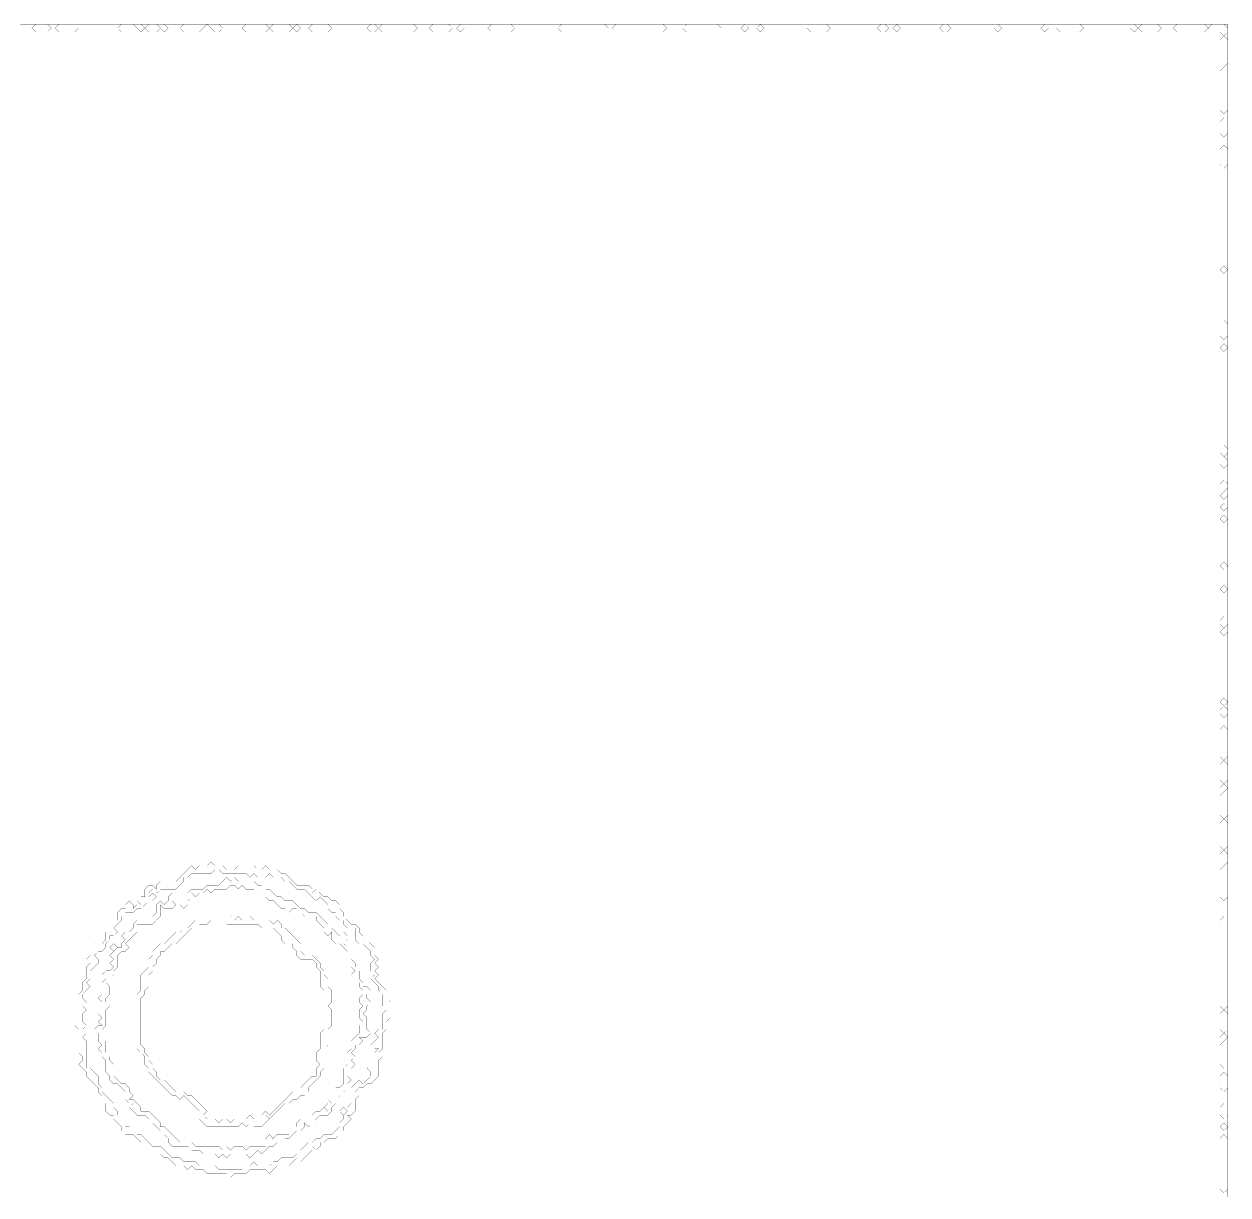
# Model space of a CAD drawing. Header units: metres. Extents: x 0 to 5075, y -5075 to 0.
# Drawn here: x 2006 to 5075, y -2984 to 0 of the extents above; entities that cross this region are included whole.
import ezdxf

# ---------------------------------------------------------------- set-up
doc = ezdxf.new("R2010")
doc.units = ezdxf.units.M
for name, color, linetype in [('conductor', 1, 'Continuous'), ('dielectric', 8, 'Continuous'), ('substrate', 5, 'Continuous')]:
    doc.layers.add(name, color=color, linetype=linetype)

msp = doc.modelspace()

# ---------------------------------------------------------------- linework, layer by layer
at = {"layer": 'conductor', "const_width": 0.5}
for points in [[(2492.8, -2155.2), (2482.9, -2165.1), (2473, -2165.1), (2463, -2165.1), (2453.1, -2165.1), (2443.2, -2165.1), (2433.3, -2165.1), (2423.3, -2175), (2413.4, -2175), (2413.4, -2185), (2403.5, -2194.9), (2393.5, -2204.8), (2383.6, -2204.8), (2373.7, -2204.8), (2363.7, -2204.8), (2353.8, -2204.8), (2343.9, -2214.8), (2333.9, -2204.8), (2324, -2214.8), (2324, -2224.7), (2324, -2234.6), (2314.1, -2244.6), (2304.1, -2254.5), (2294.2, -2254.5), (2284.3, -2264.4), (2274.3, -2264.4), (2264.4, -2264.4), (2254.5, -2274.3), (2254.5, -2284.3), (2244.6, -2294.2), (2234.6, -2304.1), (2244.6, -2314.1), (2234.6, -2324), (2224.7, -2324), (2224.7, -2333.9), (2214.8, -2343.9), (2214.8, -2353.8), (2204.8, -2363.7), (2194.9, -2363.7), (2185, -2373.7), (2194.9, -2383.6), (2194.9, -2393.5), (2185, -2403.5), (2175, -2413.4), (2175, -2423.3), (2175, -2433.3), (2165.1, -2443.2), (2175, -2453.1), (2165.1, -2463), (2155.2, -2473), (2155.2, -2482.9), (2165.1, -2492.8), (2155.2, -2502.8), (2165.1, -2512.7), (2155.2, -2522.6), (2155.2, -2532.6), (2155.2, -2542.5), (2165.1, -2552.4), (2155.2, -2562.4), (2165.1, -2572.3), (2155.2, -2582.2), (2165.1, -2592.2), (2165.1, -2602.1), (2165.1, -2612), (2165.1, -2622), (2165.1, -2631.9), (2165.1, -2641.8), (2165.1, -2651.7), (2165.1, -2661.7), (2175, -2661.7), (2185, -2671.6), (2194.9, -2681.5), (2194.9, -2691.5), (2194.9, -2701.4), (2204.8, -2711.3), (2204.8, -2721.3), (2214.8, -2731.2), (2224.7, -2741.1), (2234.6, -2751.1), (2234.6, -2761), (2244.6, -2770.9), (2244.6, -2780.9), (2254.5, -2790.8), (2264.4, -2800.7), (2264.4, -2810.7), (2274.3, -2810.7), (2284.3, -2820.6), (2294.2, -2830.5), (2304.1, -2830.5), (2314.1, -2840.4), (2324, -2850.4), (2333.9, -2860.3), (2343.9, -2860.3), (2353.8, -2860.3), (2363.7, -2870.2), (2373.7, -2880.2), (2383.6, -2890.1), (2393.5, -2890.1), (2403.5, -2890.1), (2413.4, -2900), (2423.3, -2900), (2433.3, -2900), (2443.2, -2900), (2453.1, -2910), (2463, -2910), (2473, -2910), (2482.9, -2910), (2492.8, -2910), (2502.8, -2919.9), (2512.7, -2919.9), (2522.6, -2919.9), (2532.6, -2919.9), (2542.5, -2919.9), (2552.4, -2919.9), (2562.4, -2919.9), (2572.3, -2910), (2582.2, -2910), (2592.2, -2900), (2602.1, -2910), (2612, -2910), (2622, -2910), (2631.9, -2910), (2641.8, -2900), (2651.7, -2900), (2661.7, -2890.1), (2671.6, -2890.1), (2681.5, -2890.1), (2691.5, -2890.1), (2701.4, -2880.2), (2711.3, -2880.2), (2711.3, -2870.2), (2721.3, -2860.3), (2731.2, -2850.4), (2741.1, -2850.4), (2751.1, -2840.4), (2761, -2840.4), (2770.9, -2830.5), (2780.9, -2830.5), (2790.8, -2830.5), (2800.7, -2820.6), (2810.7, -2810.7), (2810.7, -2800.7), (2820.6, -2790.8), (2820.6, -2780.9), (2830.5, -2770.9), (2830.5, -2761), (2840.4, -2751.1), (2840.4, -2741.1), (2840.4, -2731.2), (2840.4, -2721.3), (2840.4, -2711.3), (2850.4, -2701.4), (2860.3, -2691.5), (2870.2, -2701.4), (2880.2, -2691.5), (2890.1, -2681.5), (2890.1, -2671.6), (2880.2, -2661.7), (2890.1, -2651.7), (2900, -2641.8), (2900, -2631.9), (2900, -2622), (2910, -2612), (2900, -2612), (2890.1, -2602.1), (2900, -2592.2), (2910, -2582.2), (2900, -2572.3), (2910, -2562.4), (2919.9, -2562.4), (2919.9, -2552.4), (2919.9, -2542.5), (2919.9, -2532.6), (2919.9, -2522.6), (2929.8, -2512.7), (2919.9, -2502.8), (2919.9, -2492.8), (2919.9, -2482.9), (2919.9, -2473), (2910, -2463), (2910, -2453.1), (2900, -2443.2), (2890.1, -2433.3), (2900, -2423.3), (2890.1, -2413.4), (2890.1, -2403.5), (2890.1, -2393.5), (2900, -2383.6), (2890.1, -2373.7), (2890.1, -2363.7), (2880.2, -2353.8), (2870.2, -2343.9), (2860.3, -2343.9), (2850.4, -2333.9), (2850.4, -2324), (2850.4, -2314.1), (2850.4, -2304.1), (2840.4, -2304.1), (2830.5, -2304.1), (2820.6, -2294.2), (2820.6, -2284.3), (2810.7, -2284.3), (2800.7, -2274.3), (2800.7, -2264.4), (2790.8, -2264.4), (2780.9, -2254.5), (2780.9, -2244.6), (2770.9, -2234.6), (2761, -2224.7), (2751.1, -2234.6), (2741.1, -2224.7), (2731.2, -2214.8), (2721.3, -2204.8), (2711.3, -2204.8), (2701.4, -2204.8), (2691.5, -2194.9), (2681.5, -2185), (2671.6, -2185), (2661.7, -2175), (2651.7, -2175), (2641.8, -2175), (2631.9, -2165.1), (2622, -2175), (2612, -2175), (2602.1, -2175), (2592.2, -2165.1), (2582.2, -2175), (2572.3, -2165.1), (2562.4, -2165.1), (2552.4, -2165.1), (2542.5, -2165.1), (2532.6, -2165.1), (2522.6, -2165.1), (2512.7, -2165.1), (2502.8, -2155.2)], [(2512.7, -2185), (2522.6, -2175), (2532.6, -2185), (2542.5, -2175), (2552.4, -2185), (2562.4, -2185), (2572.3, -2185), (2582.2, -2185), (2592.2, -2185), (2602.1, -2194.9), (2612, -2194.9), (2622, -2204.8), (2631.9, -2204.8), (2641.8, -2214.8), (2651.7, -2224.7), (2661.7, -2224.7), (2671.6, -2234.6), (2681.5, -2234.6), (2691.5, -2234.6), (2701.4, -2244.6), (2711.3, -2254.5), (2721.3, -2254.5), (2731.2, -2264.4), (2741.1, -2264.4), (2751.1, -2264.4), (2761, -2274.3), (2770.9, -2284.3), (2780.9, -2294.2), (2780.9, -2304.1), (2790.8, -2304.1), (2800.7, -2314.1), (2810.7, -2324), (2820.6, -2314.1), (2830.5, -2324), (2830.5, -2333.9), (2820.6, -2343.9), (2830.5, -2353.8), (2840.4, -2363.7), (2840.4, -2373.7), (2840.4, -2383.6), (2850.4, -2393.5), (2850.4, -2403.5), (2860.3, -2413.4), (2860.3, -2423.3), (2860.3, -2433.3), (2870.2, -2443.2), (2870.2, -2453.1), (2880.2, -2453.1), (2890.1, -2463), (2880.2, -2473), (2880.2, -2482.9), (2890.1, -2492.8), (2880.2, -2502.8), (2880.2, -2512.7), (2870.2, -2522.6), (2880.2, -2532.6), (2880.2, -2542.5), (2880.2, -2552.4), (2880.2, -2562.4), (2890.1, -2572.3), (2880.2, -2582.2), (2870.2, -2582.2), (2860.3, -2582.2), (2870.2, -2592.2), (2860.3, -2602.1), (2850.4, -2602.1), (2850.4, -2612), (2840.4, -2622), (2850.4, -2631.9), (2840.4, -2641.8), (2850.4, -2651.7), (2840.4, -2661.7), (2840.4, -2671.6), (2830.5, -2681.5), (2840.4, -2691.5), (2830.5, -2701.4), (2830.5, -2711.3), (2820.6, -2721.3), (2810.7, -2721.3), (2810.7, -2731.2), (2800.7, -2741.1), (2800.7, -2751.1), (2790.8, -2761), (2790.8, -2770.9), (2780.9, -2780.9), (2770.9, -2780.9), (2761, -2780.9), (2751.1, -2790.8), (2741.1, -2800.7), (2731.2, -2810.7), (2721.3, -2800.7), (2721.3, -2810.7), (2711.3, -2820.6), (2701.4, -2820.6), (2691.5, -2830.5), (2681.5, -2840.4), (2671.6, -2840.4), (2661.7, -2850.4), (2651.7, -2850.4), (2641.8, -2860.3), (2631.9, -2860.3), (2622, -2870.2), (2612, -2880.2), (2602.1, -2870.2), (2592.2, -2880.2), (2582.2, -2890.1), (2572.3, -2880.2), (2562.4, -2880.2), (2552.4, -2880.2), (2542.5, -2880.2), (2532.6, -2880.2), (2522.6, -2890.1), (2512.7, -2880.2), (2502.8, -2890.1), (2492.8, -2880.2), (2482.9, -2880.2), (2473, -2880.2), (2463, -2880.2), (2453.1, -2870.2), (2443.2, -2870.2), (2433.3, -2870.2), (2423.3, -2860.3), (2413.4, -2860.3), (2403.5, -2860.3), (2393.5, -2860.3), (2383.6, -2860.3), (2373.7, -2850.4), (2373.7, -2840.4), (2363.7, -2830.5), (2363.7, -2820.6), (2353.8, -2820.6), (2343.9, -2810.7), (2333.9, -2800.7), (2333.9, -2790.8), (2324, -2790.8), (2314.1, -2780.9), (2304.1, -2780.9), (2294.2, -2780.9), (2284.3, -2770.9), (2274.3, -2761), (2284.3, -2751.1), (2274.3, -2751.1), (2264.4, -2741.1), (2264.4, -2731.2), (2264.4, -2721.3), (2254.5, -2711.3), (2244.6, -2701.4), (2234.6, -2701.4), (2224.7, -2691.5), (2224.7, -2681.5), (2214.8, -2671.6), (2214.8, -2661.7), (2214.8, -2651.7), (2214.8, -2641.8), (2204.8, -2631.9), (2204.8, -2622), (2194.9, -2612), (2204.8, -2602.1), (2194.9, -2592.2), (2194.9, -2582.2), (2194.9, -2572.3), (2185, -2562.4), (2194.9, -2552.4), (2204.8, -2552.4), (2194.9, -2542.5), (2204.8, -2532.6), (2194.9, -2522.6), (2204.8, -2512.7), (2204.8, -2502.8), (2204.8, -2492.8), (2194.9, -2482.9), (2204.8, -2473), (2204.8, -2463), (2204.8, -2453.1), (2204.8, -2443.2), (2214.8, -2433.3), (2204.8, -2423.3), (2214.8, -2413.4), (2224.7, -2413.4), (2234.6, -2403.5), (2224.7, -2393.5), (2234.6, -2383.6), (2224.7, -2373.7), (2234.6, -2363.7), (2244.6, -2353.8), (2254.5, -2353.8), (2254.5, -2343.9), (2264.4, -2333.9), (2254.5, -2324), (2264.4, -2314.1), (2274.3, -2314.1), (2284.3, -2304.1), (2284.3, -2294.2), (2294.2, -2284.3), (2304.1, -2284.3), (2314.1, -2284.3), (2324, -2284.3), (2333.9, -2284.3), (2333.9, -2274.3), (2343.9, -2264.4), (2343.9, -2254.5), (2343.9, -2244.6), (2353.8, -2234.6), (2363.7, -2244.6), (2373.7, -2234.6), (2373.7, -2224.7), (2383.6, -2214.8), (2393.5, -2214.8), (2403.5, -2214.8), (2413.4, -2214.8), (2423.3, -2214.8), (2433.3, -2204.8), (2443.2, -2204.8), (2453.1, -2204.8), (2463, -2204.8), (2473, -2194.9), (2482.9, -2194.9), (2492.8, -2194.9), (2502.8, -2194.9)], [(2324, -2224.7), (2333.9, -2214.8), (2343.9, -2224.7), (2333.9, -2234.6)], [(2482.9, -2284.3), (2473, -2294.2), (2463, -2294.2), (2453.1, -2294.2), (2443.2, -2304.1), (2433.3, -2304.1), (2423.3, -2314.1), (2413.4, -2324), (2403.5, -2333.9), (2393.5, -2343.9), (2383.6, -2343.9), (2373.7, -2353.8), (2363.7, -2363.7), (2353.8, -2363.7), (2353.8, -2373.7), (2343.9, -2383.6), (2343.9, -2393.5), (2333.9, -2403.5), (2333.9, -2413.4), (2324, -2423.3), (2324, -2433.3), (2324, -2443.2), (2324, -2453.1), (2314.1, -2463), (2314.1, -2473), (2304.1, -2482.9), (2304.1, -2492.8), (2304.1, -2502.8), (2304.1, -2512.7), (2304.1, -2522.6), (2304.1, -2532.6), (2304.1, -2542.5), (2304.1, -2552.4), (2304.1, -2562.4), (2304.1, -2572.3), (2304.1, -2582.2), (2304.1, -2592.2), (2304.1, -2602.1), (2314.1, -2612), (2314.1, -2622), (2324, -2631.9), (2324, -2641.8), (2333.9, -2651.7), (2333.9, -2661.7), (2343.9, -2671.6), (2343.9, -2681.5), (2353.8, -2691.5), (2363.7, -2691.5), (2373.7, -2701.4), (2383.6, -2711.3), (2393.5, -2721.3), (2403.5, -2721.3), (2413.4, -2721.3), (2423.3, -2731.2), (2433.3, -2731.2), (2443.2, -2741.1), (2453.1, -2751.1), (2463, -2761), (2473, -2770.9), (2463, -2780.9), (2473, -2790.8), (2482.9, -2790.8), (2492.8, -2790.8), (2502.8, -2800.7), (2512.7, -2790.8), (2522.6, -2790.8), (2532.6, -2800.7), (2542.5, -2790.8), (2552.4, -2790.8), (2562.4, -2790.8), (2572.3, -2790.8), (2582.2, -2780.9), (2592.2, -2790.8), (2602.1, -2790.8), (2612, -2790.8), (2612, -2780.9), (2622, -2770.9), (2631.9, -2780.9), (2641.8, -2770.9), (2651.7, -2761), (2661.7, -2751.1), (2671.6, -2741.1), (2681.5, -2731.2), (2691.5, -2721.3), (2701.4, -2721.3), (2711.3, -2721.3), (2711.3, -2711.3), (2721.3, -2701.4), (2731.2, -2691.5), (2741.1, -2681.5), (2751.1, -2681.5), (2751.1, -2671.6), (2751.1, -2661.7), (2761, -2651.7), (2751.1, -2641.8), (2751.1, -2631.9), (2751.1, -2622), (2761, -2612), (2761, -2602.1), (2761, -2592.2), (2761, -2582.2), (2761, -2572.3), (2770.9, -2562.4), (2770.9, -2552.4), (2770.9, -2542.5), (2770.9, -2532.6), (2770.9, -2522.6), (2770.9, -2512.7), (2770.9, -2502.8), (2770.9, -2492.8), (2770.9, -2482.9), (2770.9, -2473), (2770.9, -2463), (2761, -2453.1), (2761, -2443.2), (2761, -2433.3), (2761, -2423.3), (2761, -2413.4), (2751.1, -2403.5), (2751.1, -2393.5), (2741.1, -2383.6), (2731.2, -2383.6), (2721.3, -2383.6), (2711.3, -2383.6), (2701.4, -2373.7), (2701.4, -2363.7), (2691.5, -2353.8), (2691.5, -2343.9), (2681.5, -2343.9), (2671.6, -2343.9), (2661.7, -2333.9), (2661.7, -2324), (2651.7, -2314.1), (2641.8, -2304.1), (2631.9, -2304.1), (2622, -2304.1), (2612, -2304.1), (2602.1, -2294.2), (2592.2, -2294.2), (2582.2, -2294.2), (2572.3, -2294.2), (2562.4, -2294.2), (2552.4, -2294.2), (2542.5, -2294.2), (2532.6, -2294.2), (2522.6, -2294.2), (2512.7, -2284.3), (2502.8, -2284.3), (2492.8, -2284.3)], [(2224.7, -2353.8), (2234.6, -2343.9), (2244.6, -2353.8), (2234.6, -2363.7)], [(2810.7, -2770.9), (2820.6, -2761), (2830.5, -2770.9), (2820.6, -2780.9)]]:
    msp.add_lwpolyline(points, close=True, dxfattribs=at)
at = {"layer": 'dielectric', "const_width": 0.5}
for points in [[(2522.6, -2155.2)], [(2254.5, -2254.5)]]:
    msp.add_lwpolyline(points, close=True, dxfattribs=at)
at = {"layer": 'substrate', "const_width": 0.5}
msp.add_lwpolyline([(5075.1, -2989.4), (5075.1, -2979.5), (5075.1, -2969.6), (5075.1, -2959.6), (5075.1, -2949.7), (5075.1, -2939.8), (5075.1, -2929.8), (5075.1, -2919.9), (5075.1, -2910), (5075.1, -2900), (5075.1, -2890.1), (5075.1, -2880.2), (5075.1, -2870.2), (5075.1, -2860.3), (5075.1, -2850.4), (5075.1, -2840.4), (5075.1, -2830.5), (5075.1, -2820.6), (5075.1, -2810.7), (5075.1, -2800.7), (5075.1, -2790.8), (5075.1, -2780.9), (5075.1, -2770.9), (5075.1, -2761), (5075.1, -2751.1), (5075.1, -2741.1), (5075.1, -2731.2), (5075.1, -2721.3), (5075.1, -2711.3), (5075.1, -2701.4), (5075.1, -2691.5), (5075.1, -2681.5), (5075.1, -2671.6), (5075.1, -2661.7), (5075.1, -2651.7), (5075.1, -2641.8), (5075.1, -2631.9), (5075.1, -2622), (5075.1, -2612), (5075.1, -2602.1), (5075.1, -2592.2), (5075.1, -2582.2), (5075.1, -2572.3), (5075.1, -2562.4), (5075.1, -2552.4), (5075.1, -2542.5), (5075.1, -2532.6), (5075.1, -2522.6), (5075.1, -2512.7), (5075.1, -2502.8), (5075.1, -2492.8), (5075.1, -2482.9), (5075.1, -2473), (5075.1, -2463), (5075.1, -2453.1), (5075.1, -2443.2), (5075.1, -2433.3), (5075.1, -2423.3), (5075.1, -2413.4), (5075.1, -2403.5), (5075.1, -2393.5), (5075.1, -2383.6), (5075.1, -2373.7), (5075.1, -2363.7), (5075.1, -2353.8), (5075.1, -2343.9), (5075.1, -2333.9), (5075.1, -2324), (5075.1, -2314.1), (5075.1, -2304.1), (5075.1, -2294.2), (5075.1, -2284.3), (5075.1, -2274.3), (5075.1, -2264.4), (5075.1, -2254.5), (5075.1, -2244.6), (5075.1, -2234.6), (5075.1, -2224.7), (5075.1, -2214.8), (5075.1, -2204.8), (5075.1, -2194.9), (5075.1, -2185), (5075.1, -2175), (5075.1, -2165.1), (5075.1, -2155.2), (5075.1, -2145.2), (5075.1, -2135.3), (5075.1, -2125.4), (5075.1, -2115.4), (5075.1, -2105.5), (5075.1, -2095.6), (5075.1, -2085.6), (5075.1, -2075.7), (5075.1, -2065.8), (5075.1, -2055.8), (5075.1, -2045.9), (5075.1, -2036), (5075.1, -2026.1), (5075.1, -2016.1), (5075.1, -2006.2), (5075.1, -1996.3), (5075.1, -1986.3), (5075.1, -1976.4), (5075.1, -1966.5), (5075.1, -1956.5), (5075.1, -1946.6), (5075.1, -1936.7), (5075.1, -1926.7), (5075.1, -1916.8), (5075.1, -1906.9), (5075.1, -1896.9), (5075.1, -1887), (5075.1, -1877.1), (5075.1, -1867.1), (5075.1, -1857.2), (5075.1, -1847.3), (5075.1, -1837.4), (5075.1, -1827.4), (5075.1, -1817.5), (5075.1, -1807.6), (5075.1, -1797.6), (5075.1, -1787.7), (5075.1, -1777.8), (5075.1, -1767.8), (5075.1, -1757.9), (5075.1, -1748), (5075.1, -1738), (5075.1, -1728.1), (5075.1, -1718.2), (5075.1, -1708.2), (5075.1, -1698.3), (5075.1, -1688.4), (5075.1, -1678.4), (5075.1, -1668.5), (5075.1, -1658.6), (5075.1, -1648.7), (5075.1, -1638.7), (5075.1, -1628.8), (5075.1, -1618.9), (5075.1, -1608.9), (5075.1, -1599), (5075.1, -1589.1), (5075.1, -1579.1), (5075.1, -1569.2), (5075.1, -1559.3), (5075.1, -1549.3), (5075.1, -1539.4), (5075.1, -1529.5), (5075.1, -1519.5), (5075.1, -1509.6), (5075.1, -1499.7), (5075.1, -1489.7), (5075.1, -1479.8), (5075.1, -1469.9), (5075.1, -1460), (5075.1, -1450), (5075.1, -1440.1), (5075.1, -1430.2), (5075.1, -1420.2), (5075.1, -1410.3), (5075.1, -1400.4), (5075.1, -1390.4), (5075.1, -1380.5), (5075.1, -1370.6), (5075.1, -1360.6), (5075.1, -1350.7), (5075.1, -1340.8), (5075.1, -1330.8), (5075.1, -1320.9), (5075.1, -1311), (5075.1, -1301), (5075.1, -1291.1), (5075.1, -1281.2), (5075.1, -1271.2), (5075.1, -1261.3), (5075.1, -1251.4), (5075.1, -1241.5), (5075.1, -1231.5), (5075.1, -1221.6), (5075.1, -1211.7), (5075.1, -1201.7), (5075.1, -1191.8), (5075.1, -1181.9), (5075.1, -1171.9), (5075.1, -1162), (5075.1, -1152.1), (5075.1, -1142.1), (5075.1, -1132.2), (5075.1, -1122.3), (5075.1, -1112.3), (5075.1, -1102.4), (5075.1, -1092.5), (5075.1, -1082.5), (5075.1, -1072.6), (5075.1, -1062.7), (5075.1, -1052.8), (5075.1, -1042.8), (5075.1, -1032.9), (5075.1, -1023), (5075.1, -1013), (5075.1, -1003.1), (5075.1, -993.2), (5075.1, -983.2), (5075.1, -973.3), (5075.1, -963.4), (5075.1, -953.4), (5075.1, -943.5), (5075.1, -933.6), (5075.1, -923.6), (5075.1, -913.7), (5075.1, -903.8), (5075.1, -893.8), (5075.1, -883.9), (5075.1, -874), (5075.1, -864.1), (5075.1, -854.1), (5075.1, -844.2), (5075.1, -834.3), (5075.1, -824.3), (5075.1, -814.4), (5075.1, -804.5), (5075.1, -794.5), (5075.1, -784.6), (5075.1, -774.7), (5075.1, -764.7), (5075.1, -754.8), (5075.1, -744.9), (5075.1, -734.9), (5075.1, -725), (5075.1, -715.1), (5075.1, -705.1), (5075.1, -695.2), (5075.1, -685.3), (5075.1, -675.4), (5075.1, -665.4), (5075.1, -655.5), (5075.1, -645.6), (5075.1, -635.6), (5075.1, -625.7), (5075.1, -615.8), (5075.1, -605.8), (5075.1, -595.9), (5075.1, -586), (5075.1, -576), (5075.1, -566.1), (5075.1, -556.2), (5075.1, -546.2), (5075.1, -536.3), (5075.1, -526.4), (5075.1, -516.4), (5075.1, -506.5), (5075.1, -496.6), (5075.1, -486.7), (5075.1, -476.7), (5075.1, -466.8), (5075.1, -456.9), (5075.1, -446.9), (5075.1, -437), (5075.1, -427.1), (5075.1, -417.1), (5075.1, -407.2), (5075.1, -397.3), (5075.1, -387.3), (5075.1, -377.4), (5075.1, -367.5), (5075.1, -357.5), (5075.1, -347.6), (5075.1, -337.7), (5075.1, -327.7), (5075.1, -317.8), (5075.1, -307.9), (5075.1, -297.9), (5075.1, -288), (5075.1, -278.1), (5075.1, -268.2), (5075.1, -258.2), (5075.1, -248.3), (5075.1, -238.4), (5075.1, -228.4), (5075.1, -218.5), (5075.1, -208.6), (5075.1, -198.6), (5075.1, -188.7), (5075.1, -178.8), (5075.1, -168.8), (5075.1, -158.9), (5075.1, -149), (5075.1, -139), (5075.1, -129.1), (5075.1, -119.2), (5075.1, -109.2), (5075.1, -99.3), (5075.1, -89.4), (5075.1, -79.5), (5075.1, -69.5), (5075.1, -59.6), (5075.1, -49.7), (5075.1, -39.7), (5075.1, -29.8), (5075.1, -19.9), (5075.1, -9.9), (5075.1, 0), (5065.1, 0), (5055.2, 0), (5045.3, 0), (5035.3, 0), (5025.4, 0), (5015.5, 0), (5005.5, 0), (4995.6, 0), (4985.7, 0), (4975.8, 0), (4965.8, 0), (4955.9, 0), (4946, 0), (4936, 0), (4926.1, 0), (4916.2, 0), (4906.2, 0), (4896.3, 0), (4886.4, 0), (4876.4, 0), (4866.5, 0), (4856.6, 0), (4846.6, 0), (4836.7, 0), (4826.8, 0), (4816.8, 0), (4806.9, 0), (4797, 0), (4787.1, 0), (4777.1, 0), (4767.2, 0), (4757.3, 0), (4747.3, 0), (4737.4, 0), (4727.5, 0), (4717.5, 0), (4707.6, 0), (4697.7, 0), (4687.7, 0), (4677.8, 0), (4667.9, 0), (4657.9, 0), (4648, 0), (4638.1, 0), (4628.1, 0), (4618.2, 0), (4608.3, 0), (4598.3, 0), (4588.4, 0), (4578.5, 0), (4568.6, 0), (4558.6, 0), (4548.7, 0), (4538.8, 0), (4528.8, 0), (4518.9, 0), (4509, 0), (4499, 0), (4489.1, 0), (4479.2, 0), (4469.2, 0), (4459.3, 0), (4449.4, 0), (4439.4, 0), (4429.5, 0), (4419.6, 0), (4409.6, 0), (4399.7, 0), (4389.8, 0), (4379.9, 0), (4369.9, 0), (4360, 0), (4350.1, 0), (4340.1, 0), (4330.2, 0), (4320.3, 0), (4310.3, 0), (4300.4, 0), (4290.5, 0), (4280.5, 0), (4270.6, 0), (4260.7, 0), (4250.7, 0), (4240.8, 0), (4230.9, 0), (4220.9, 0), (4211, 0), (4201.1, 0), (4191.2, 0), (4181.2, 0), (4171.3, 0), (4161.4, 0), (4151.4, 0), (4141.5, 0), (4131.6, 0), (4121.6, 0), (4111.7, 0), (4101.8, 0), (4091.8, 0), (4081.9, 0), (4072, 0), (4062, 0), (4052.1, 0), (4042.2, 0), (4032.2, 0), (4022.3, 0), (4012.4, 0), (4002.5, 0), (3992.5, 0), (3982.6, 0), (3972.7, 0), (3962.7, 0), (3952.8, 0), (3942.9, 0), (3932.9, 0), (3923, 0), (3913.1, 0), (3903.1, 0), (3893.2, 0), (3883.3, 0), (3873.3, 0), (3863.4, 0), (3853.5, 0), (3843.5, 0), (3833.6, 0), (3823.7, 0), (3813.8, 0), (3803.8, 0), (3793.9, 0), (3784, 0), (3774, 0), (3764.1, 0), (3754.2, 0), (3744.2, 0), (3734.3, 0), (3724.4, 0), (3714.4, 0), (3704.5, 0), (3694.6, 0), (3684.6, 0), (3674.7, 0), (3664.8, 0), (3654.8, 0), (3644.9, 0), (3635, 0), (3625, 0), (3615.1, 0), (3605.2, 0), (3595.3, 0), (3585.3, 0), (3575.4, 0), (3565.5, 0), (3555.5, 0), (3545.6, 0), (3535.7, 0), (3525.7, 0), (3515.8, 0), (3505.9, 0), (3495.9, 0), (3486, 0), (3476.1, 0), (3466.1, 0), (3456.2, 0), (3446.3, 0), (3436.3, 0), (3426.4, 0), (3416.5, 0), (3406.6, 0), (3396.6, 0), (3386.7, 0), (3376.8, 0), (3366.8, 0), (3356.9, 0), (3347, 0), (3337, 0), (3327.1, 0), (3317.2, 0), (3307.2, 0), (3297.3, 0), (3287.4, 0), (3277.4, 0), (3267.5, 0), (3257.6, 0), (3247.6, 0), (3237.7, 0), (3227.8, 0), (3217.9, 0), (3207.9, 0), (3198, 0), (3188.1, 0), (3178.1, 0), (3168.2, 0), (3158.3, 0), (3148.3, 0), (3138.4, 0), (3128.5, 0), (3118.5, 0), (3108.6, 0), (3098.7, 0), (3088.7, 0), (3078.8, 0), (3068.9, 0), (3058.9, 0), (3049, 0), (3039.1, 0), (3029.2, 0), (3019.2, 0), (3009.3, 0), (2999.4, 0), (2989.4, 0), (2979.5, 0), (2969.6, 0), (2959.6, 0), (2949.7, 0), (2939.8, 0), (2929.8, 0), (2919.9, 0), (2910, 0), (2900, 0), (2890.1, 0), (2880.2, 0), (2870.2, 0), (2860.3, 0), (2850.4, 0), (2840.4, 0), (2830.5, 0), (2820.6, 0), (2810.7, 0), (2800.7, 0), (2790.8, 0), (2780.9, 0), (2770.9, 0), (2761, 0), (2751.1, 0), (2741.1, 0), (2731.2, 0), (2721.3, 0), (2711.3, 0), (2701.4, 0), (2691.5, 0), (2681.5, 0), (2671.6, 0), (2661.7, 0), (2651.7, 0), (2641.8, 0), (2631.9, 0), (2622, 0), (2612, 0), (2602.1, 0), (2592.2, 0), (2582.2, 0), (2572.3, 0), (2562.4, 0), (2552.4, 0), (2542.5, 0), (2532.6, 0), (2522.6, 0), (2512.7, 0), (2502.8, 0), (2492.8, 0), (2482.9, 0), (2473, 0), (2463, 0), (2453.1, 0), (2443.2, 0), (2433.3, 0), (2423.3, 0), (2413.4, 0), (2403.5, 0), (2393.5, 0), (2383.6, 0), (2373.7, 0), (2363.7, 0), (2353.8, 0), (2343.9, 0), (2333.9, 0), (2324, 0), (2314.1, 0), (2304.1, 0), (2294.2, 0), (2284.3, 0), (2274.3, 0), (2264.4, 0), (2254.5, 0), (2244.6, 0), (2234.6, 0), (2224.7, 0), (2214.8, 0), (2204.8, 0), (2194.9, 0), (2185, 0), (2175, 0), (2165.1, 0), (2155.2, 0), (2145.2, 0), (2135.3, 0), (2125.4, 0), (2115.4, 0), (2105.5, 0), (2095.6, 0), (2085.6, 0), (2075.7, 0), (2065.8, 0), (2055.8, 0), (2045.9, 0), (2036, 0), (2026.1, 0), (2016.1, 0), (2006.2, 0), (1996.3, 0)], dxfattribs=at)
for points in [[(2026.1, -9.9), (2036, 0), (2045.9, 0), (2055.8, 0), (2065.8, 0), (2075.7, -9.9), (2065.8, -19.9), (2055.8, -19.9), (2045.9, -19.9), (2036, -19.9)], [(2085.6, -9.9), (2095.6, 0), (2105.5, 0), (2115.4, 0), (2125.4, 0), (2135.3, 0), (2145.2, -9.9), (2135.3, -19.9), (2125.4, -19.9), (2115.4, -19.9), (2105.5, -19.9), (2095.6, -19.9)], [(2244.6, -9.9), (2254.5, 0), (2264.4, 0), (2274.3, 0), (2284.3, 0), (2294.2, -9.9), (2284.3, -19.9), (2274.3, -19.9), (2264.4, -19.9), (2254.5, -19.9)], [(2294.2, -9.9), (2304.1, 0), (2314.1, -9.9), (2304.1, -19.9)], [(2314.1, -9.9), (2324, 0), (2333.9, 0), (2343.9, 0), (2353.8, -9.9), (2343.9, -19.9), (2333.9, -19.9), (2324, -19.9)], [(2353.8, -9.9), (2363.7, 0), (2373.7, -9.9), (2363.7, -19.9)], [(2403.5, -9.9), (2413.4, 0), (2423.3, 0), (2433.3, 0), (2443.2, 0), (2453.1, 0), (2463, -9.9), (2453.1, -19.9), (2443.2, -19.9), (2433.3, -19.9), (2423.3, -19.9), (2413.4, -19.9)], [(2463, -9.9), (2473, 0), (2482.9, -9.9), (2473, -19.9)], [(2482.9, -9.9), (2492.8, 0), (2502.8, 0), (2512.7, -9.9), (2502.8, -19.9), (2492.8, -19.9)], [(2562.4, -9.9), (2572.3, 0), (2582.2, 0), (2592.2, 0), (2602.1, 0), (2612, 0), (2622, 0), (2631.9, -9.9), (2622, -19.9), (2612, -19.9), (2602.1, -19.9), (2592.2, -19.9), (2582.2, -19.9), (2572.3, -19.9)], [(2631.9, -9.9), (2641.8, 0), (2651.7, 0), (2661.7, 0), (2671.6, 0), (2681.5, 0), (2691.5, -9.9), (2681.5, -19.9), (2671.6, -19.9), (2661.7, -19.9), (2651.7, -19.9), (2641.8, -19.9)], [(2691.5, -9.9), (2701.4, 0), (2711.3, -9.9), (2701.4, -19.9)], [(2731.2, -9.9), (2741.1, 0), (2751.1, 0), (2761, 0), (2770.9, 0), (2780.9, 0), (2790.8, -9.9), (2780.9, -19.9), (2770.9, -19.9), (2761, -19.9), (2751.1, -19.9), (2741.1, -19.9)], [(2880.2, -9.9), (2890.1, 0), (2900, 0), (2910, -9.9), (2900, -19.9), (2890.1, -19.9)], [(2910, -9.9), (2919.9, 0), (2929.8, 0), (2939.8, 0), (2949.7, 0), (2959.6, 0), (2969.6, 0), (2979.5, 0), (2989.4, 0), (2999.4, 0), (3009.3, -9.9), (2999.4, -19.9), (2989.4, -19.9), (2979.5, -19.9), (2969.6, -19.9), (2959.6, -19.9), (2949.7, -19.9), (2939.8, -19.9), (2929.8, -19.9), (2919.9, -19.9)], [(3039.1, -9.9), (3049, 0), (3058.9, 0), (3068.9, 0), (3078.8, 0), (3088.7, 0), (3098.7, -9.9), (3088.7, -19.9), (3078.8, -19.9), (3068.9, -19.9), (3058.9, -19.9), (3049, -19.9)], [(3108.6, -9.9), (3118.5, 0), (3128.5, -9.9), (3118.5, -19.9)], [(3188.1, -9.9), (3198, 0), (3207.9, 0), (3217.9, 0), (3227.8, 0), (3237.7, 0), (3247.6, 0), (3257.6, -9.9), (3247.6, -19.9), (3237.7, -19.9), (3227.8, -19.9), (3217.9, -19.9), (3207.9, -19.9), (3198, -19.9)], [(3366.8, -9.9), (3376.8, 0), (3386.7, 0), (3396.6, 0), (3406.6, 0), (3416.5, 0), (3426.4, 0), (3436.3, 0), (3446.3, 0), (3456.2, 0), (3466.1, 0), (3476.1, 0), (3486, 0), (3495.9, -9.9), (3486, -19.9), (3476.1, -19.9), (3466.1, -19.9), (3456.2, -19.9), (3446.3, -19.9), (3436.3, -19.9), (3426.4, -19.9), (3416.5, -19.9), (3406.6, -19.9), (3396.6, -19.9), (3386.7, -19.9), (3376.8, -19.9)], [(3505.9, -9.9), (3515.8, 0), (3525.7, 0), (3535.7, 0), (3545.6, 0), (3555.5, 0), (3565.5, 0), (3575.4, 0), (3585.3, 0), (3595.3, 0), (3605.2, 0), (3615.1, 0), (3625, 0), (3635, 0), (3644.9, -9.9), (3635, -19.9), (3625, -19.9), (3615.1, -19.9), (3605.2, -19.9), (3595.3, -19.9), (3585.3, -19.9), (3575.4, -19.9), (3565.5, -19.9), (3555.5, -19.9), (3545.6, -19.9), (3535.7, -19.9), (3525.7, -19.9), (3515.8, -19.9)], [(3684.6, -9.9), (3694.6, 0), (3704.5, 0), (3714.4, 0), (3724.4, 0), (3734.3, 0), (3744.2, 0), (3754.2, 0), (3764.1, 0), (3774, 0), (3784, -9.9), (3774, -19.9), (3764.1, -19.9), (3754.2, -19.9), (3744.2, -19.9), (3734.3, -19.9), (3724.4, -19.9), (3714.4, -19.9), (3704.5, -19.9), (3694.6, -19.9)], [(3833.6, -9.9), (3843.5, 0), (3853.5, -9.9), (3843.5, -19.9)], [(3873.3, -9.9), (3883.3, 0), (3893.2, -9.9), (3883.3, -19.9)], [(4002.5, -9.9), (4012.4, 0), (4022.3, 0), (4032.2, 0), (4042.2, 0), (4052.1, 0), (4062, -9.9), (4052.1, -19.9), (4042.2, -19.9), (4032.2, -19.9), (4022.3, -19.9), (4012.4, -19.9)], [(4181.2, -9.9), (4191.2, 0), (4201.1, 0), (4211, -9.9), (4201.1, -19.9), (4191.2, -19.9)], [(4220.9, -9.9), (4230.9, 0), (4240.8, -9.9), (4230.9, -19.9)], [(4340.1, -9.9), (4350.1, 0), (4360, 0), (4369.9, -9.9), (4360, -19.9), (4350.1, -19.9)], [(4479.2, -9.9), (4489.1, 0), (4499, -9.9), (4489.1, -19.9)], [(4598.3, -9.9), (4608.3, 0), (4618.2, -9.9), (4608.3, -19.9)], [(4638.1, -9.9), (4648, 0), (4657.9, 0), (4667.9, 0), (4677.8, 0), (4687.7, 0), (4697.7, 0), (4707.6, -9.9), (4697.7, -19.9), (4687.7, -19.9), (4677.8, -19.9), (4667.9, -19.9), (4657.9, -19.9), (4648, -19.9)], [(4826.8, -9.9), (4836.7, 0), (4846.6, -9.9), (4836.7, -19.9)], [(4846.6, -9.9), (4856.6, 0), (4866.5, 0), (4876.4, 0), (4886.4, 0), (4896.3, 0), (4906.2, -9.9), (4896.3, -19.9), (4886.4, -19.9), (4876.4, -19.9), (4866.5, -19.9), (4856.6, -19.9)], [(4936, -9.9), (4946, 0), (4955.9, 0), (4965.8, 0), (4975.8, 0), (4985.7, 0), (4995.6, 0), (5005.5, 0), (5015.5, 0), (5025.4, -9.9), (5015.5, -19.9), (5005.5, -19.9), (4995.6, -19.9), (4985.7, -19.9), (4975.8, -19.9), (4965.8, -19.9), (4955.9, -19.9), (4946, -19.9)], [(5025.4, -9.9), (5035.3, 0), (5045.3, 0), (5055.2, 0), (5065.1, 0), (5075.1, -9.9), (5075.1, -19.9), (5065.1, -29.8), (5055.2, -19.9), (5045.3, -19.9), (5035.3, -19.9)], [(5055.2, -39.7), (5065.1, -29.8), (5075.1, -39.7), (5075.1, -49.7), (5075.1, -59.6), (5075.1, -69.5), (5075.1, -79.5), (5075.1, -89.4), (5075.1, -99.3), (5065.1, -109.2), (5055.2, -99.3), (5055.2, -89.4), (5055.2, -79.5), (5055.2, -69.5), (5055.2, -59.6), (5055.2, -49.7)], [(5055.2, -119.2), (5065.1, -109.2), (5075.1, -119.2), (5075.1, -129.1), (5075.1, -139), (5075.1, -149), (5075.1, -158.9), (5075.1, -168.8), (5075.1, -178.8), (5075.1, -188.7), (5075.1, -198.6), (5075.1, -208.6), (5075.1, -218.5), (5065.1, -228.4), (5055.2, -218.5), (5055.2, -208.6), (5055.2, -198.6), (5055.2, -188.7), (5055.2, -178.8), (5055.2, -168.8), (5055.2, -158.9), (5055.2, -149), (5055.2, -139), (5055.2, -129.1)], [(5055.2, -248.3), (5065.1, -238.4), (5075.1, -248.3), (5075.1, -258.2), (5075.1, -268.2), (5075.1, -278.1), (5065.1, -288), (5055.2, -278.1), (5055.2, -268.2), (5055.2, -258.2)], [(5055.2, -317.8), (5065.1, -307.9), (5075.1, -317.8), (5075.1, -327.7), (5075.1, -337.7), (5075.1, -347.6), (5075.1, -357.5), (5065.1, -367.5), (5055.2, -357.5), (5055.2, -347.6), (5055.2, -337.7), (5055.2, -327.7)], [(5055.2, -625.7), (5065.1, -615.8), (5075.1, -625.7), (5065.1, -635.6)], [(5055.2, -764.7), (5065.1, -754.8), (5075.1, -764.7), (5075.1, -774.7), (5075.1, -784.6), (5075.1, -794.5), (5065.1, -804.5), (5055.2, -794.5), (5055.2, -784.6), (5055.2, -774.7)], [(5055.2, -824.3), (5065.1, -814.4), (5075.1, -824.3), (5065.1, -834.3)], [(5055.2, -1082.5), (5065.1, -1072.6), (5075.1, -1082.5), (5075.1, -1092.5), (5065.1, -1102.4), (5055.2, -1092.5)], [(5055.2, -1112.3), (5065.1, -1102.4), (5075.1, -1112.3), (5075.1, -1122.3), (5065.1, -1132.2), (5055.2, -1122.3)], [(5055.2, -1171.9), (5065.1, -1162), (5075.1, -1171.9), (5075.1, -1181.9), (5065.1, -1191.8), (5055.2, -1181.9)], [(5055.2, -1201.7), (5065.1, -1191.8), (5075.1, -1201.7), (5065.1, -1211.7)], [(5055.2, -1231.5), (5065.1, -1221.6), (5075.1, -1231.5), (5065.1, -1241.5)], [(5055.2, -1261.3), (5065.1, -1251.4), (5075.1, -1261.3), (5065.1, -1271.2)], [(5055.2, -1380.5), (5065.1, -1370.6), (5075.1, -1380.5), (5065.1, -1390.4)], [(5055.2, -1440.1), (5065.1, -1430.2), (5075.1, -1440.1), (5065.1, -1450)], [(5055.2, -1519.5), (5065.1, -1509.6), (5075.1, -1519.5), (5075.1, -1529.5), (5065.1, -1539.4), (5055.2, -1529.5)], [(5055.2, -1549.3), (5065.1, -1539.4), (5075.1, -1549.3), (5065.1, -1559.3)], [(5055.2, -1728.1), (5065.1, -1718.2), (5075.1, -1728.1), (5065.1, -1738)], [(5055.2, -1748), (5065.1, -1738), (5075.1, -1748), (5075.1, -1757.9), (5065.1, -1767.8), (5055.2, -1757.9)], [(5055.2, -1797.6), (5065.1, -1787.7), (5075.1, -1797.6), (5075.1, -1807.6), (5075.1, -1817.5), (5075.1, -1827.4), (5075.1, -1837.4), (5075.1, -1847.3), (5075.1, -1857.2), (5075.1, -1867.1), (5065.1, -1877.1), (5055.2, -1867.1), (5055.2, -1857.2), (5055.2, -1847.3), (5055.2, -1837.4), (5055.2, -1827.4), (5055.2, -1817.5), (5055.2, -1807.6)], [(5055.2, -1887), (5065.1, -1877.1), (5075.1, -1887), (5075.1, -1896.9), (5075.1, -1906.9), (5075.1, -1916.8), (5075.1, -1926.7), (5065.1, -1936.7), (5055.2, -1926.7), (5055.2, -1916.8), (5055.2, -1906.9), (5055.2, -1896.9)], [(5055.2, -1946.6), (5065.1, -1936.7), (5075.1, -1946.6), (5065.1, -1956.5)], [(5055.2, -1966.5), (5065.1, -1956.5), (5075.1, -1966.5), (5075.1, -1976.4), (5075.1, -1986.3), (5075.1, -1996.3), (5075.1, -2006.2), (5075.1, -2016.1), (5065.1, -2026.1), (5055.2, -2016.1), (5055.2, -2006.2), (5055.2, -1996.3), (5055.2, -1986.3), (5055.2, -1976.4)], [(5055.2, -2036), (5065.1, -2026.1), (5075.1, -2036), (5075.1, -2045.9), (5075.1, -2055.8), (5075.1, -2065.8), (5075.1, -2075.7), (5075.1, -2085.6), (5075.1, -2095.6), (5065.1, -2105.5), (5055.2, -2095.6), (5055.2, -2085.6), (5055.2, -2075.7), (5055.2, -2065.8), (5055.2, -2055.8), (5055.2, -2045.9)], [(5055.2, -2115.4), (5065.1, -2105.5), (5075.1, -2115.4), (5075.1, -2125.4), (5075.1, -2135.3), (5065.1, -2145.2), (5055.2, -2135.3), (5055.2, -2125.4)], [(2473, -2145.2), (2482.9, -2135.3), (2492.8, -2145.2), (2502.8, -2145.2), (2512.7, -2145.2), (2522.6, -2155.2), (2532.6, -2155.2), (2542.5, -2155.2), (2552.4, -2145.2), (2562.4, -2145.2), (2572.3, -2145.2), (2582.2, -2145.2), (2592.2, -2145.2), (2602.1, -2155.2), (2612, -2155.2), (2622, -2145.2), (2631.9, -2155.2), (2641.8, -2155.2), (2651.7, -2155.2), (2661.7, -2165.1), (2671.6, -2165.1), (2681.5, -2175), (2691.5, -2185), (2701.4, -2194.9), (2711.3, -2194.9), (2721.3, -2194.9), (2731.2, -2194.9), (2741.1, -2204.8), (2741.1, -2214.8), (2751.1, -2204.8), (2761, -2214.8), (2770.9, -2224.7), (2780.9, -2224.7), (2790.8, -2234.6), (2800.7, -2234.6), (2810.7, -2244.6), (2810.7, -2254.5), (2820.6, -2264.4), (2820.6, -2274.3), (2830.5, -2284.3), (2840.4, -2294.2), (2850.4, -2294.2), (2860.3, -2304.1), (2860.3, -2314.1), (2870.2, -2324), (2860.3, -2333.9), (2870.2, -2333.9), (2880.2, -2333.9), (2890.1, -2343.9), (2900, -2353.8), (2900, -2363.7), (2900, -2373.7), (2910, -2383.6), (2900, -2393.5), (2910, -2403.5), (2900, -2413.4), (2910, -2423.3), (2900, -2433.3), (2910, -2443.2), (2919.9, -2453.1), (2929.8, -2463), (2929.8, -2473), (2929.8, -2482.9), (2939.8, -2492.8), (2939.8, -2502.8), (2939.8, -2512.7), (2939.8, -2522.6), (2939.8, -2532.6), (2929.8, -2542.5), (2929.8, -2552.4), (2929.8, -2562.4), (2919.9, -2572.3), (2919.9, -2582.2), (2919.9, -2592.2), (2919.9, -2602.1), (2919.9, -2612), (2910, -2622), (2919.9, -2631.9), (2910, -2641.8), (2910, -2651.7), (2910, -2661.7), (2910, -2671.6), (2910, -2681.5), (2900, -2691.5), (2890.1, -2701.4), (2880.2, -2701.4), (2870.2, -2711.3), (2860.3, -2711.3), (2850.4, -2721.3), (2860.3, -2731.2), (2850.4, -2741.1), (2850.4, -2751.1), (2850.4, -2761), (2850.4, -2770.9), (2840.4, -2780.9), (2830.5, -2780.9), (2840.4, -2790.8), (2830.5, -2800.7), (2820.6, -2810.7), (2820.6, -2820.6), (2810.7, -2830.5), (2800.7, -2840.4), (2790.8, -2840.4), (2780.9, -2840.4), (2770.9, -2850.4), (2761, -2850.4), (2761, -2860.3), (2751.1, -2870.2), (2741.1, -2860.3), (2741.1, -2870.2), (2731.2, -2880.2), (2721.3, -2890.1), (2711.3, -2900), (2701.4, -2890.1), (2691.5, -2900), (2681.5, -2910), (2671.6, -2910), (2661.7, -2910), (2651.7, -2910), (2641.8, -2919.9), (2631.9, -2929.8), (2622, -2919.9), (2612, -2919.9), (2602.1, -2919.9), (2592.2, -2919.9), (2582.2, -2919.9), (2572.3, -2929.8), (2562.4, -2929.8), (2552.4, -2929.8), (2542.5, -2929.8), (2532.6, -2939.8), (2522.6, -2929.8), (2512.7, -2929.8), (2502.8, -2929.8), (2492.8, -2929.8), (2482.9, -2929.8), (2473, -2929.8), (2463, -2919.9), (2453.1, -2919.9), (2443.2, -2919.9), (2433.3, -2910), (2423.3, -2919.9), (2413.4, -2910), (2403.5, -2910), (2393.5, -2910), (2383.6, -2900), (2373.7, -2890.1), (2363.7, -2890.1), (2353.8, -2880.2), (2343.9, -2880.2), (2333.9, -2870.2), (2324, -2860.3), (2314.1, -2850.4), (2304.1, -2850.4), (2294.2, -2840.4), (2284.3, -2830.5), (2274.3, -2830.5), (2264.4, -2830.5), (2254.5, -2820.6), (2254.5, -2810.7), (2244.6, -2800.7), (2234.6, -2790.8), (2234.6, -2780.9), (2224.7, -2780.9), (2214.8, -2770.9), (2214.8, -2761), (2214.8, -2751.1), (2204.8, -2741.1), (2204.8, -2731.2), (2194.9, -2721.3), (2194.9, -2711.3), (2185, -2701.4), (2175, -2691.5), (2165.1, -2681.5), (2165.1, -2671.6), (2155.2, -2661.7), (2145.2, -2651.7), (2155.2, -2641.8), (2155.2, -2631.9), (2145.2, -2622), (2145.2, -2612), (2145.2, -2602.1), (2145.2, -2592.2), (2145.2, -2582.2), (2145.2, -2572.3), (2145.2, -2562.4), (2135.3, -2552.4), (2145.2, -2542.5), (2145.2, -2532.6), (2145.2, -2522.6), (2145.2, -2512.7), (2145.2, -2502.8), (2145.2, -2492.8), (2145.2, -2482.9), (2145.2, -2473), (2155.2, -2463), (2155.2, -2453.1), (2155.2, -2443.2), (2165.1, -2433.3), (2165.1, -2423.3), (2165.1, -2413.4), (2165.1, -2403.5), (2175, -2393.5), (2165.1, -2383.6), (2175, -2373.7), (2175, -2363.7), (2175, -2353.8), (2185, -2343.9), (2194.9, -2343.9), (2204.8, -2343.9), (2214.8, -2333.9), (2214.8, -2324), (2214.8, -2314.1), (2224.7, -2304.1), (2234.6, -2294.2), (2244.6, -2284.3), (2244.6, -2274.3), (2244.6, -2264.4), (2254.5, -2254.5), (2264.4, -2254.5), (2264.4, -2244.6), (2274.3, -2234.6), (2284.3, -2244.6), (2284.3, -2254.5), (2294.2, -2244.6), (2304.1, -2244.6), (2294.2, -2234.6), (2304.1, -2224.7), (2314.1, -2224.7), (2314.1, -2214.8), (2314.1, -2204.8), (2324, -2194.9), (2333.9, -2194.9), (2343.9, -2204.8), (2343.9, -2194.9), (2353.8, -2185), (2363.7, -2185), (2373.7, -2185), (2383.6, -2185), (2393.5, -2185), (2403.5, -2175), (2413.4, -2165.1), (2423.3, -2155.2), (2433.3, -2145.2), (2443.2, -2155.2), (2453.1, -2145.2), (2463, -2145.2)], [(5055.2, -2155.2), (5065.1, -2145.2), (5075.1, -2155.2), (5075.1, -2165.1), (5075.1, -2175), (5075.1, -2185), (5075.1, -2194.9), (5075.1, -2204.8), (5075.1, -2214.8), (5075.1, -2224.7), (5065.1, -2234.6), (5055.2, -2224.7), (5055.2, -2214.8), (5055.2, -2204.8), (5055.2, -2194.9), (5055.2, -2185), (5055.2, -2175), (5055.2, -2165.1)], [(2532.6, -2194.9), (2522.6, -2204.8), (2512.7, -2204.8), (2502.8, -2204.8), (2492.8, -2204.8), (2482.9, -2214.8), (2473, -2204.8), (2463, -2214.8), (2453.1, -2214.8), (2443.2, -2224.7), (2433.3, -2214.8), (2433.3, -2224.7), (2423.3, -2234.6), (2423.3, -2244.6), (2413.4, -2254.5), (2403.5, -2244.6), (2393.5, -2244.6), (2383.6, -2234.6), (2393.5, -2244.6), (2383.6, -2254.5), (2373.7, -2254.5), (2363.7, -2254.5), (2353.8, -2244.6), (2353.8, -2254.5), (2353.8, -2264.4), (2353.8, -2274.3), (2343.9, -2284.3), (2333.9, -2294.2), (2324, -2294.2), (2314.1, -2294.2), (2304.1, -2294.2), (2294.2, -2294.2), (2294.2, -2304.1), (2294.2, -2314.1), (2284.3, -2324), (2274.3, -2333.9), (2264.4, -2343.9), (2274.3, -2353.8), (2264.4, -2363.7), (2254.5, -2363.7), (2244.6, -2373.7), (2244.6, -2383.6), (2244.6, -2393.5), (2244.6, -2403.5), (2234.6, -2413.4), (2234.6, -2423.3), (2224.7, -2433.3), (2214.8, -2443.2), (2224.7, -2453.1), (2224.7, -2463), (2224.7, -2473), (2214.8, -2482.9), (2214.8, -2492.8), (2224.7, -2502.8), (2214.8, -2512.7), (2214.8, -2522.6), (2214.8, -2532.6), (2214.8, -2542.5), (2214.8, -2552.4), (2204.8, -2562.4), (2204.8, -2572.3), (2204.8, -2582.2), (2214.8, -2592.2), (2214.8, -2602.1), (2214.8, -2612), (2214.8, -2622), (2224.7, -2631.9), (2224.7, -2641.8), (2234.6, -2651.7), (2234.6, -2661.7), (2234.6, -2671.6), (2234.6, -2681.5), (2244.6, -2691.5), (2254.5, -2701.4), (2264.4, -2701.4), (2274.3, -2711.3), (2274.3, -2721.3), (2284.3, -2731.2), (2274.3, -2741.1), (2284.3, -2741.1), (2294.2, -2751.1), (2304.1, -2761), (2304.1, -2770.9), (2314.1, -2770.9), (2324, -2770.9), (2333.9, -2780.9), (2343.9, -2790.8), (2353.8, -2800.7), (2353.8, -2810.7), (2363.7, -2810.7), (2373.7, -2820.6), (2383.6, -2830.5), (2393.5, -2840.4), (2403.5, -2850.4), (2413.4, -2850.4), (2423.3, -2850.4), (2433.3, -2850.4), (2443.2, -2860.3), (2453.1, -2860.3), (2463, -2860.3), (2473, -2860.3), (2482.9, -2860.3), (2492.8, -2860.3), (2502.8, -2860.3), (2512.7, -2870.2), (2522.6, -2860.3), (2532.6, -2870.2), (2542.5, -2860.3), (2552.4, -2860.3), (2562.4, -2860.3), (2572.3, -2870.2), (2582.2, -2860.3), (2592.2, -2860.3), (2602.1, -2860.3), (2612, -2860.3), (2622, -2860.3), (2631.9, -2850.4), (2641.8, -2840.4), (2651.7, -2830.5), (2661.7, -2830.5), (2671.6, -2830.5), (2681.5, -2830.5), (2691.5, -2820.6), (2701.4, -2810.7), (2701.4, -2800.7), (2711.3, -2790.8), (2721.3, -2790.8), (2731.2, -2790.8), (2741.1, -2790.8), (2741.1, -2780.9), (2751.1, -2770.9), (2761, -2770.9), (2770.9, -2761), (2780.9, -2770.9), (2770.9, -2761), (2780.9, -2751.1), (2790.8, -2751.1), (2780.9, -2741.1), (2780.9, -2731.2), (2790.8, -2721.3), (2800.7, -2711.3), (2810.7, -2711.3), (2820.6, -2701.4), (2820.6, -2691.5), (2820.6, -2681.5), (2820.6, -2671.6), (2820.6, -2661.7), (2830.5, -2651.7), (2830.5, -2641.8), (2830.5, -2631.9), (2830.5, -2622), (2840.4, -2612), (2840.4, -2602.1), (2840.4, -2592.2), (2850.4, -2582.2), (2860.3, -2572.3), (2860.3, -2562.4), (2860.3, -2552.4), (2870.2, -2542.5), (2860.3, -2532.6), (2860.3, -2522.6), (2860.3, -2512.7), (2870.2, -2502.8), (2860.3, -2492.8), (2860.3, -2482.9), (2870.2, -2473), (2870.2, -2463), (2860.3, -2453.1), (2860.3, -2443.2), (2850.4, -2433.3), (2840.4, -2423.3), (2850.4, -2413.4), (2840.4, -2403.5), (2840.4, -2393.5), (2830.5, -2383.6), (2820.6, -2373.7), (2830.5, -2363.7), (2820.6, -2353.8), (2810.7, -2343.9), (2800.7, -2343.9), (2790.8, -2333.9), (2790.8, -2324), (2790.8, -2314.1), (2780.9, -2324), (2770.9, -2314.1), (2770.9, -2304.1), (2761, -2294.2), (2751.1, -2284.3), (2751.1, -2274.3), (2741.1, -2274.3), (2731.2, -2274.3), (2721.3, -2274.3), (2711.3, -2264.4), (2701.4, -2254.5), (2691.5, -2254.5), (2681.5, -2264.4), (2671.6, -2254.5), (2661.7, -2254.5), (2651.7, -2244.6), (2641.8, -2234.6), (2631.9, -2234.6), (2622, -2224.7), (2622, -2214.8), (2612, -2214.8), (2602.1, -2214.8), (2592.2, -2204.8), (2582.2, -2204.8), (2572.3, -2204.8), (2562.4, -2194.9), (2552.4, -2204.8), (2542.5, -2194.9)], [(2463, -2284.3), (2473, -2274.3), (2482.9, -2274.3), (2492.8, -2274.3), (2502.8, -2274.3), (2512.7, -2274.3), (2522.6, -2274.3), (2532.6, -2274.3), (2542.5, -2284.3), (2552.4, -2274.3), (2562.4, -2284.3), (2572.3, -2274.3), (2582.2, -2274.3), (2592.2, -2284.3), (2602.1, -2284.3), (2612, -2284.3), (2622, -2284.3), (2631.9, -2284.3), (2641.8, -2294.2), (2651.7, -2284.3), (2661.7, -2294.2), (2661.7, -2304.1), (2671.6, -2304.1), (2681.5, -2314.1), (2691.5, -2324), (2701.4, -2333.9), (2711.3, -2343.9), (2711.3, -2353.8), (2711.3, -2363.7), (2721.3, -2373.7), (2731.2, -2373.7), (2741.1, -2373.7), (2751.1, -2383.6), (2761, -2393.5), (2761, -2403.5), (2770.9, -2413.4), (2770.9, -2423.3), (2780.9, -2433.3), (2780.9, -2443.2), (2780.9, -2453.1), (2790.8, -2463), (2790.8, -2473), (2790.8, -2482.9), (2790.8, -2492.8), (2780.9, -2502.8), (2790.8, -2512.7), (2790.8, -2522.6), (2790.8, -2532.6), (2790.8, -2542.5), (2790.8, -2552.4), (2780.9, -2562.4), (2780.9, -2572.3), (2780.9, -2582.2), (2780.9, -2592.2), (2780.9, -2602.1), (2770.9, -2612), (2770.9, -2622), (2770.9, -2631.9), (2770.9, -2641.8), (2770.9, -2651.7), (2770.9, -2661.7), (2761, -2671.6), (2761, -2681.5), (2751.1, -2691.5), (2741.1, -2701.4), (2731.2, -2711.3), (2731.2, -2721.3), (2721.3, -2731.2), (2711.3, -2731.2), (2701.4, -2741.1), (2691.5, -2741.1), (2681.5, -2751.1), (2671.6, -2751.1), (2661.7, -2761), (2651.7, -2770.9), (2641.8, -2780.9), (2631.9, -2790.8), (2622, -2780.9), (2631.9, -2790.8), (2622, -2800.7), (2612, -2810.7), (2602.1, -2810.7), (2592.2, -2810.7), (2582.2, -2800.7), (2572.3, -2810.7), (2562.4, -2800.7), (2552.4, -2810.7), (2542.5, -2810.7), (2532.6, -2810.7), (2522.6, -2810.7), (2512.7, -2810.7), (2502.8, -2810.7), (2492.8, -2810.7), (2482.9, -2810.7), (2473, -2810.7), (2463, -2800.7), (2453.1, -2790.8), (2453.1, -2780.9), (2453.1, -2770.9), (2443.2, -2761), (2433.3, -2751.1), (2423.3, -2741.1), (2413.4, -2731.2), (2403.5, -2741.1), (2393.5, -2731.2), (2383.6, -2731.2), (2373.7, -2721.3), (2363.7, -2711.3), (2353.8, -2701.4), (2343.9, -2691.5), (2333.9, -2681.5), (2324, -2671.6), (2324, -2661.7), (2314.1, -2651.7), (2314.1, -2641.8), (2314.1, -2631.9), (2304.1, -2622), (2294.2, -2612), (2294.2, -2602.1), (2294.2, -2592.2), (2294.2, -2582.2), (2294.2, -2572.3), (2294.2, -2562.4), (2294.2, -2552.4), (2294.2, -2542.5), (2294.2, -2532.6), (2294.2, -2522.6), (2294.2, -2512.7), (2294.2, -2502.8), (2294.2, -2492.8), (2294.2, -2482.9), (2294.2, -2473), (2304.1, -2463), (2304.1, -2453.1), (2304.1, -2443.2), (2304.1, -2433.3), (2304.1, -2423.3), (2314.1, -2413.4), (2324, -2403.5), (2324, -2393.5), (2324, -2383.6), (2333.9, -2373.7), (2333.9, -2363.7), (2343.9, -2353.8), (2353.8, -2343.9), (2363.7, -2343.9), (2373.7, -2333.9), (2383.6, -2324), (2393.5, -2314.1), (2403.5, -2314.1), (2413.4, -2304.1), (2423.3, -2304.1), (2433.3, -2294.2), (2443.2, -2284.3), (2453.1, -2284.3)], [(5055.2, -2284.3), (5065.1, -2274.3), (5075.1, -2284.3), (5075.1, -2294.2), (5075.1, -2304.1), (5075.1, -2314.1), (5075.1, -2324), (5075.1, -2333.9), (5075.1, -2343.9), (5075.1, -2353.8), (5075.1, -2363.7), (5075.1, -2373.7), (5075.1, -2383.6), (5075.1, -2393.5), (5075.1, -2403.5), (5075.1, -2413.4), (5075.1, -2423.3), (5075.1, -2433.3), (5075.1, -2443.2), (5075.1, -2453.1), (5075.1, -2463), (5075.1, -2473), (5075.1, -2482.9), (5075.1, -2492.8), (5075.1, -2502.8), (5065.1, -2512.7), (5055.2, -2502.8), (5055.2, -2492.8), (5055.2, -2482.9), (5055.2, -2473), (5055.2, -2463), (5055.2, -2453.1), (5055.2, -2443.2), (5055.2, -2433.3), (5055.2, -2423.3), (5055.2, -2413.4), (5055.2, -2403.5), (5055.2, -2393.5), (5055.2, -2383.6), (5055.2, -2373.7), (5055.2, -2363.7), (5055.2, -2353.8), (5055.2, -2343.9), (5055.2, -2333.9), (5055.2, -2324), (5055.2, -2314.1), (5055.2, -2304.1), (5055.2, -2294.2)], [(5055.2, -2522.6), (5065.1, -2512.7), (5075.1, -2522.6), (5075.1, -2532.6), (5075.1, -2542.5), (5075.1, -2552.4), (5075.1, -2562.4), (5065.1, -2572.3), (5055.2, -2562.4), (5055.2, -2552.4), (5055.2, -2542.5), (5055.2, -2532.6)], [(5055.2, -2582.2), (5065.1, -2572.3), (5075.1, -2582.2), (5065.1, -2592.2)], [(5055.2, -2602.1), (5065.1, -2592.2), (5075.1, -2602.1), (5075.1, -2612), (5075.1, -2622), (5075.1, -2631.9), (5075.1, -2641.8), (5075.1, -2651.7), (5065.1, -2661.7), (5055.2, -2651.7), (5055.2, -2641.8), (5055.2, -2631.9), (5055.2, -2622), (5055.2, -2612)], [(5055.2, -2681.5), (5065.1, -2671.6), (5075.1, -2681.5), (5075.1, -2691.5), (5075.1, -2701.4), (5075.1, -2711.3), (5065.1, -2721.3), (5055.2, -2711.3), (5055.2, -2701.4), (5055.2, -2691.5)], [(5055.2, -2761), (5065.1, -2751.1), (5075.1, -2761), (5075.1, -2770.9), (5075.1, -2780.9), (5065.1, -2790.8), (5055.2, -2780.9), (5055.2, -2770.9)], [(5055.2, -2810.7), (5065.1, -2800.7), (5075.1, -2810.7), (5065.1, -2820.6)], [(2622, -2840.4), (2631.9, -2830.5), (2641.8, -2840.4), (2631.9, -2850.4)], [(5055.2, -2840.4), (5065.1, -2830.5), (5075.1, -2840.4), (5075.1, -2850.4), (5075.1, -2860.3), (5075.1, -2870.2), (5075.1, -2880.2), (5075.1, -2890.1), (5075.1, -2900), (5075.1, -2910), (5075.1, -2919.9), (5075.1, -2929.8), (5075.1, -2939.8), (5075.1, -2949.7), (5075.1, -2959.6), (5075.1, -2969.6), (5065.1, -2979.5), (5055.2, -2969.6), (5055.2, -2959.6), (5055.2, -2949.7), (5055.2, -2939.8), (5055.2, -2929.8), (5055.2, -2919.9), (5055.2, -2910), (5055.2, -2900), (5055.2, -2890.1), (5055.2, -2880.2), (5055.2, -2870.2), (5055.2, -2860.3), (5055.2, -2850.4)]]:
    msp.add_lwpolyline(points, close=True, dxfattribs=at)

doc.saveas('drawing.dxf')
